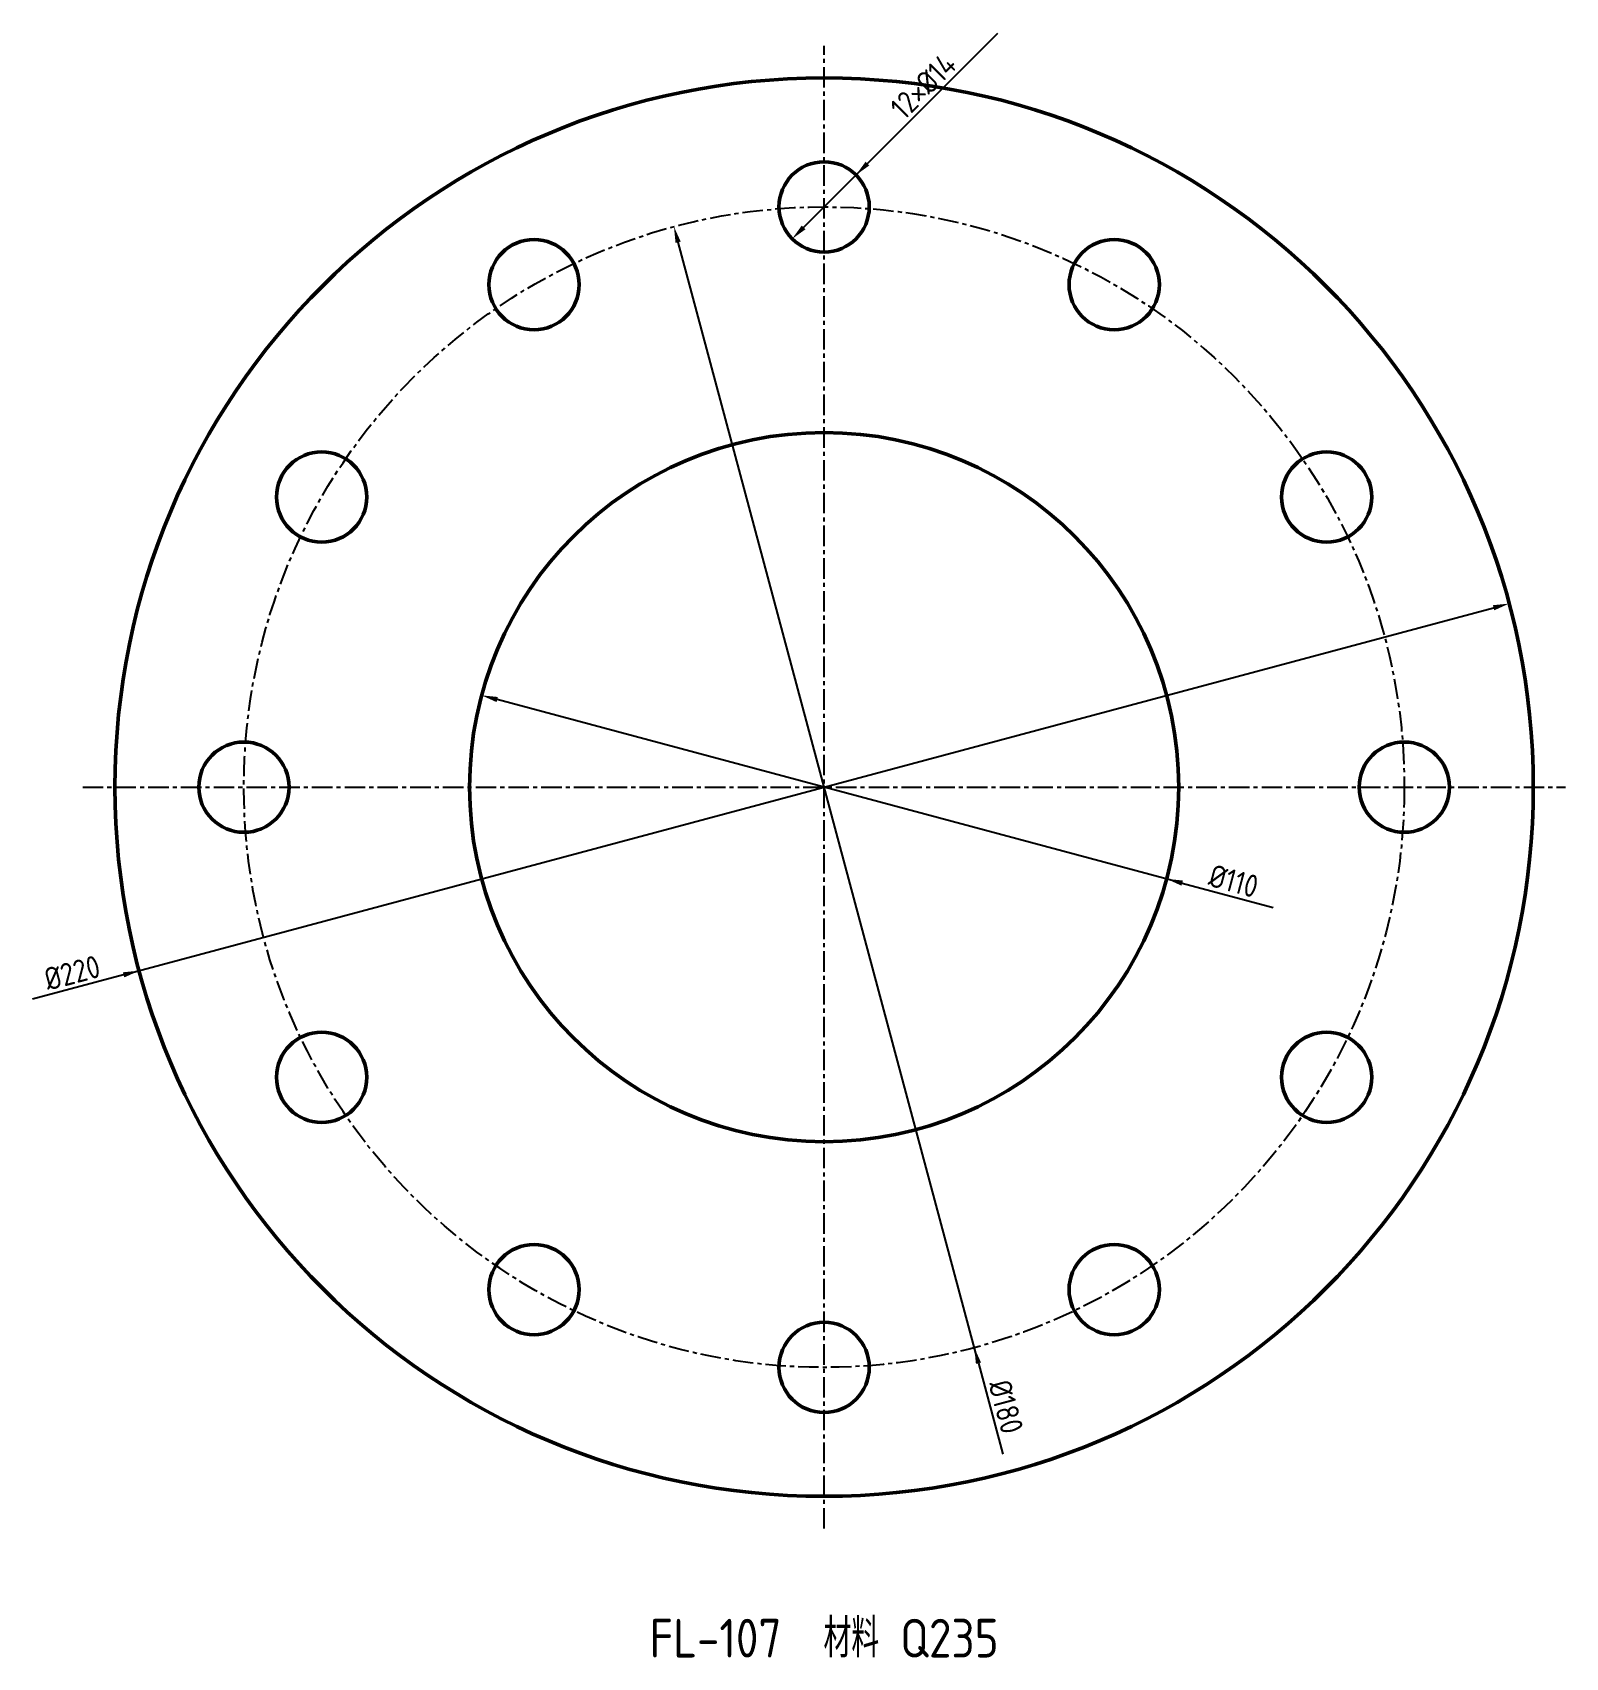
# Model space of a CAD drawing. Header units: millimetres. Extents: x -123 to 115, y -135 to 117.
import ezdxf
from ezdxf.enums import TextEntityAlignment as Align

# ---------------------------------------------------------------- set-up
doc = ezdxf.new("R2010")
doc.units = ezdxf.units.MM
doc.linetypes.add('CENTER', pattern=[5.08, 3.175, -0.635, 0.635, -0.635])
for name, color, linetype, lineweight in [('CENTER', 1, 'CENTER', 25), ('DIM', 3, 'Continuous', 18), ('HOLES', 7, 'Continuous', 50), ('OUTLINE', 7, 'Continuous', 50), ('TEXT', 7, 'Continuous', 25)]:
    doc.layers.add(name, color=color, linetype=linetype, lineweight=lineweight)
doc.styles.add('CN', font='gbenor.shx', dxfattribs={"bigfont": 'gbcbig.shx'})
doc.styles.get("Standard").update_dxf_attribs({"font": 'gbenor.shx', "bigfont": 'gbcbig.shx'})
doc.dimstyles.new('AGENTCAD', dxfattribs={"dimtxt": 3.5, "dimasz": 2.5, "dimexe": 1.25, "dimexo": 0.625, "dimtad": 1, "dimdsep": 46, "dimtxsty": 'Standard', "dimcen": 2.5, "dimazin": 3, "dimtfac": 1, "dimtmove": 0, "dimatfit": 3})

msp = doc.modelspace()

# ---------------------------------------------------------------- linework, layer by layer
at = {"layer": 'CENTER', "linetype": 'CENTER'}
for p, q in [((0, -115), (0, 115)), ((-115, 0), (115, 0))]:
    msp.add_line(p, q, dxfattribs=at)
msp.add_circle((0, 0), 90, dxfattribs=at)
at = {"layer": 'HOLES'}
for centre in [(0, 90), (-45, 77.942), (45, 77.942), (-77.942, 45), (77.942, 45), (-90, 0), (90, 0), (-77.942, -45), (77.942, -45), (-45, -77.942), (45, -77.942), (0, -90)]:
    msp.add_circle(centre, 7, dxfattribs=at)
at = {"layer": 'OUTLINE'}
for radius in [110, 55]:
    msp.add_circle((0, 0), radius, dxfattribs=at)

# ---------------------------------------------------------------- texts
at = {"layer": 'TEXT', "style": 'CN'}
msp.add_text('FL-107  材料 Q235', height=6, dxfattribs=at).set_placement((0, -135), align=Align.CENTER)

# ---------------------------------------------------------------- dimensions: what is measured, and where the dimension line sits
at = {"layer": 'DIM'}
msp.add_diameter_dim_2p(p1=(-4.95, 85.05), p2=(4.95, 94.95), text='12×%%c14', dimstyle='AGENTCAD', override={"dimtxt": 3.5}, dxfattribs=at).render()
for p1, p2 in [((-23.294, 86.933), (23.294, -86.933)), ((106.252, 28.47), (-106.252, -28.47)), ((-53.126, 14.235), (53.126, -14.235))]:
    msp.add_diameter_dim_2p(p1=p1, p2=p2, dimstyle='AGENTCAD', override={"dimtxt": 3.5}, dxfattribs=at).render()

doc.saveas('drawing.dxf')
